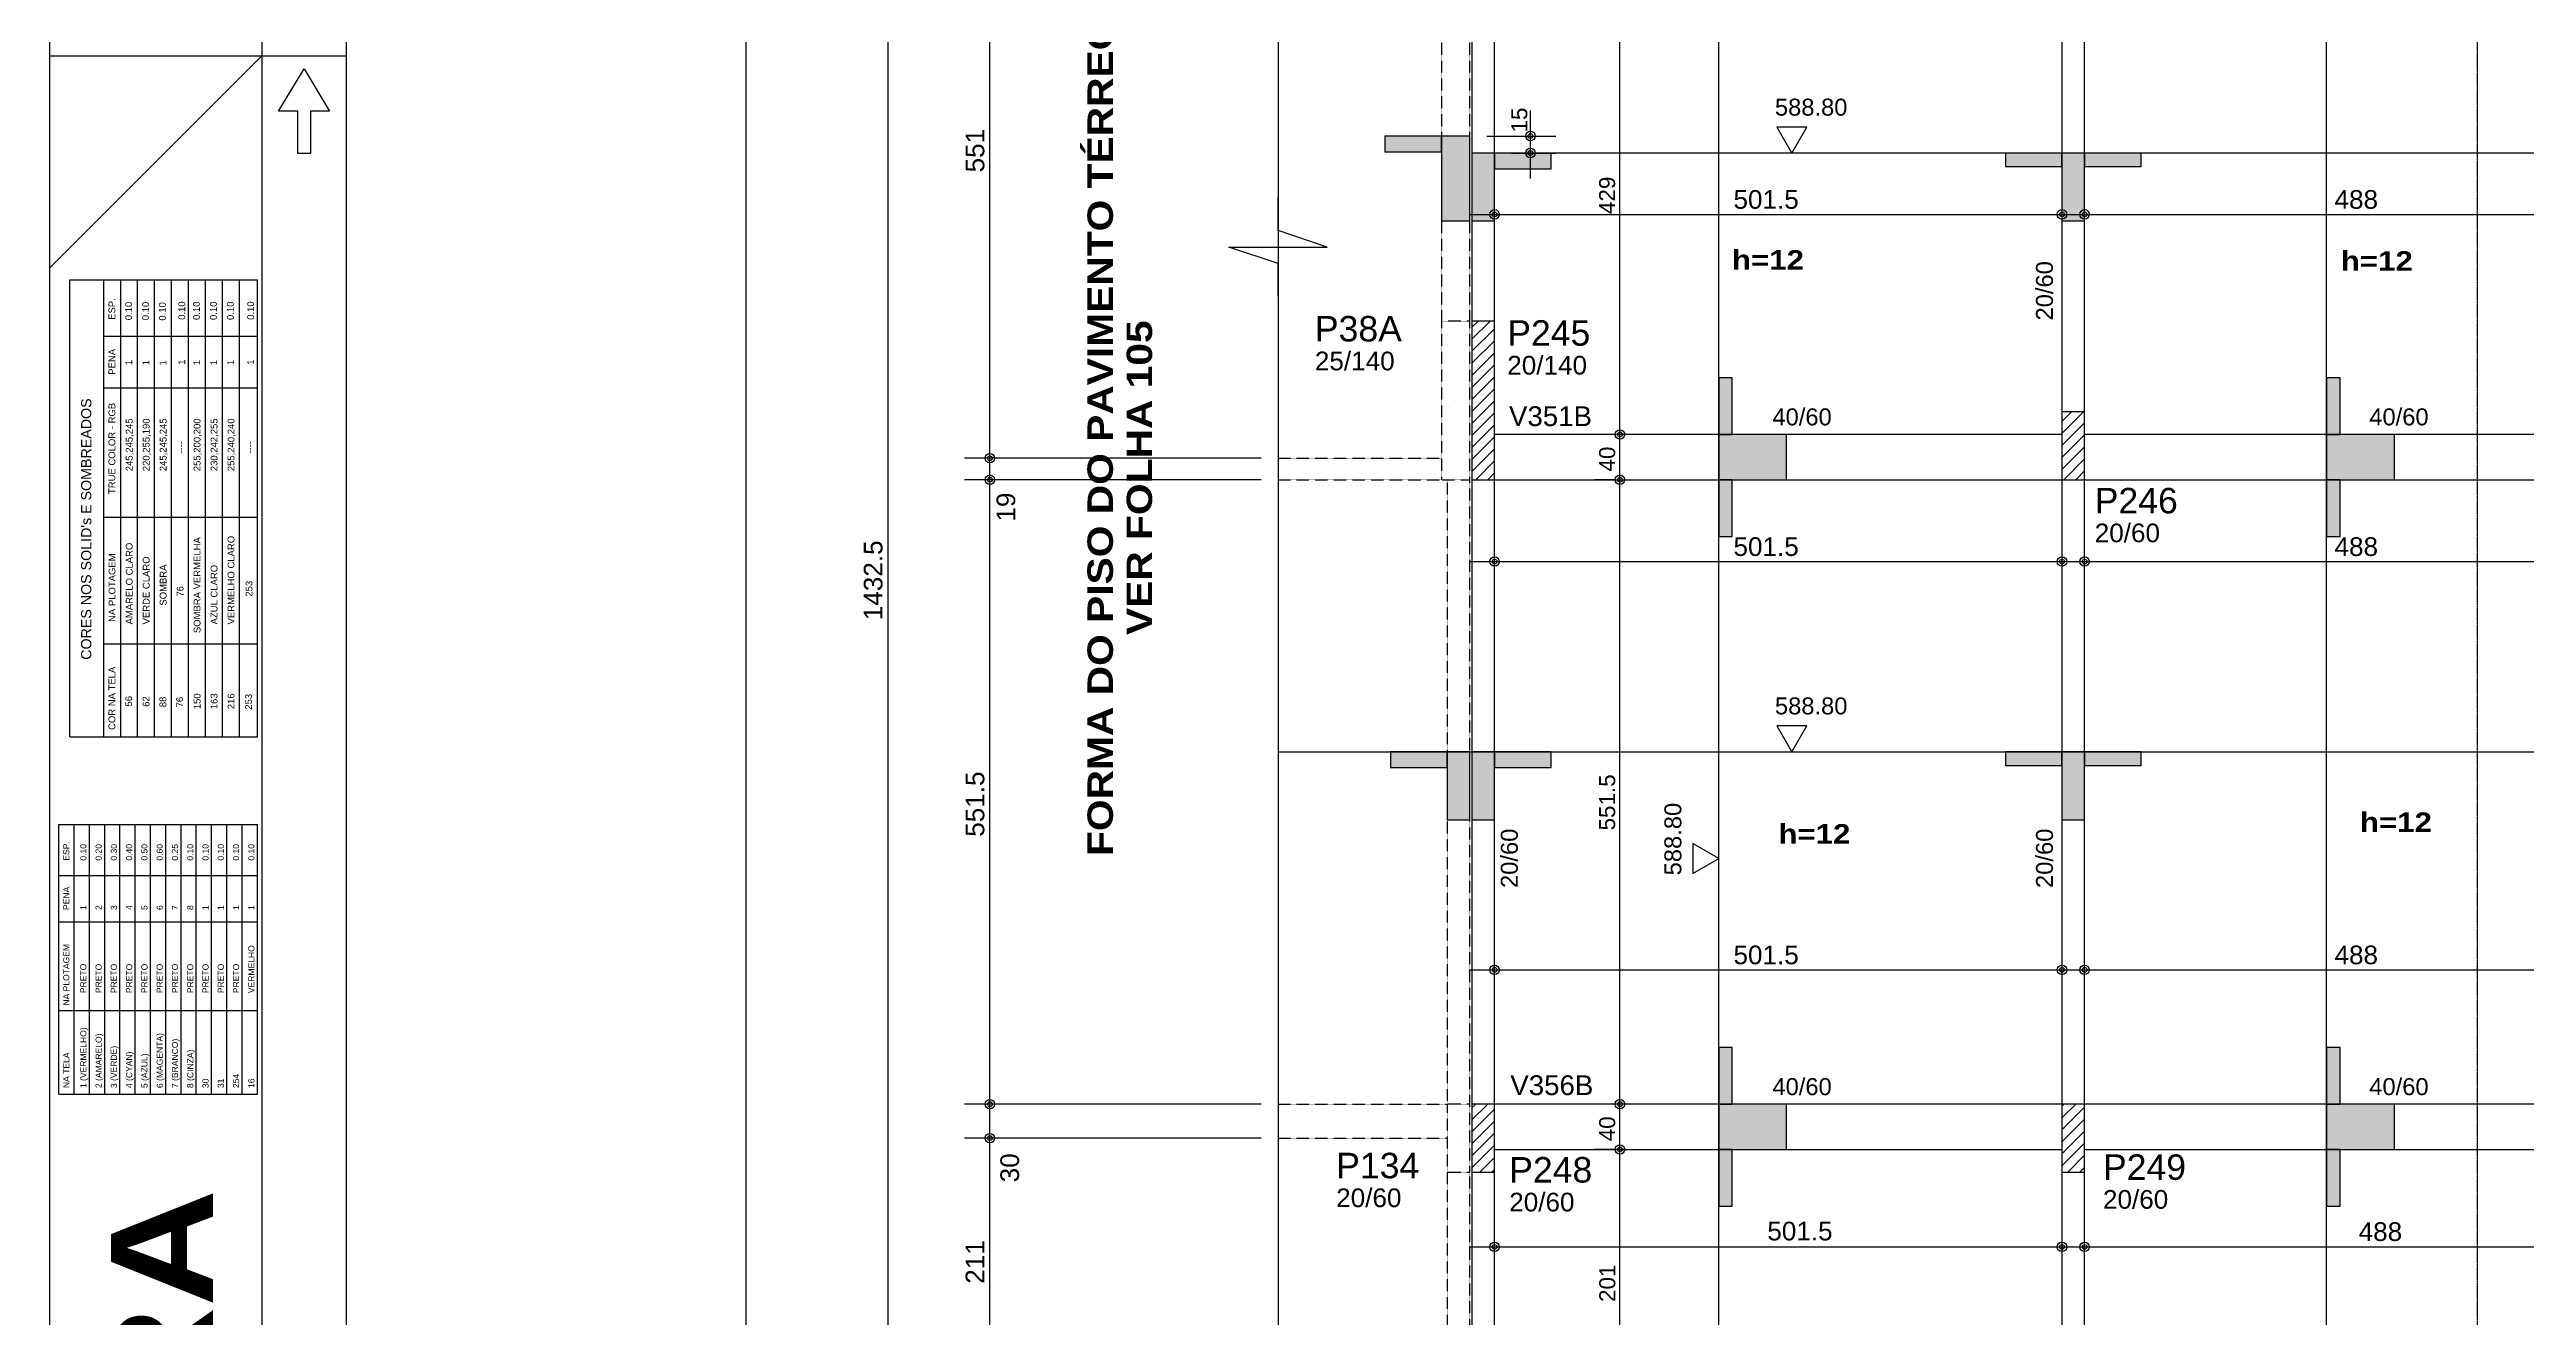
# Model space of a CAD drawing. Extents: x 0 to 13080, y 0 to 6750.
# Drawn here: x 0 to 2189, y 1136 to 2256 of the extents above; entities that cross this region are included whole.
import ezdxf

# ---------------------------------------------------------------- set-up
doc = ezdxf.new("R2010")
doc.units = 0
doc.header["$MEASUREMENT"] = 0
for name, pattern in [('ESTILO_TQS_0002', [0.4, 0.1, -0.3]), ('ESTILO_TQS_0006', [0.3, 0.2, -0.1]), ('ESTILO_TQS_0007', [2.1, 1.5, -0.2, 0.2, -0.2])]:
    doc.linetypes.add(name, pattern=pattern)
for name, color, linetype in [('MTH-179', 1, 'CONTINUOUS'), ('MTH-201', 4, 'CONTINUOUS'), ('MTH-202', 1, 'CONTINUOUS'), ('MTH-224', 4, 'CONTINUOUS'), ('MTH-230', 1, 'CONTINUOUS'), ('MTH-COTAS7', 31, 'CONTINUOUS'), ('MTH-DIM-PILAR', 3, 'CONTINUOUS'), ('MTH-DIM-VIGA', 3, 'CONTINUOUS'), ('MTH-EIXO-214', 4, 'CONTINUOUS'), ('MTH-FACE-VIGA', 7, 'CONTINUOUS'), ('MTH-HACHURA-PILAR', 1, 'CONTINUOUS'), ('MTH-LINHA-SEÇÃO', 16, 'CONTINUOUS'), ('MTH-MARGEM', 5, 'CONTINUOUS'), ('MTH-PILAR-MORRE', 5, 'CONTINUOUS'), ('MTH-SIMB_COTA', 3, 'CONTINUOUS'), ('MTH-SOMBRA21', 150, 'CONTINUOUS'), ('MTH-TIT1-VIGA', 5, 'CONTINUOUS'), ('MTH-TXT', 4, 'CONTINUOUS'), ('MTH-TXT-NEGRITO', 5, 'CONTINUOUS'), ('MTH-TXT-NOTAS', 3, 'CONTINUOUS'), ('MTH-VIGA-INVERTIDA', 7, 'ESTILO_TQS_0002')]:
    doc.layers.add(name, color=color, linetype=linetype)
doc.styles.add('TQS_ARIAL', font='arial.ttf')
doc.styles.add('TQS_ARIAL_BLACK', font='ariblk.ttf')

msp = doc.modelspace()

# ---------------------------------------------------------------- linework, layer by layer
at = {"layer": 'MTH-179', "linetype": 'Continuous'}
for p, q in [((0, 6750), (0, 0)), ((187.500011, 6750), (187.500011, 0)), ((0, 2250), (262.5, 2250)), ((0, 2062.499989), (187.500011, 2250))]:
    msp.add_line(p, q, dxfattribs=at)
msp.add_lwpolyline([(225, 2238.75), (247.5, 2201.25), (230.625, 2201.25), (230.625, 2163.75), (219.375, 2163.75), (219.375, 2201.25), (202.5, 2201.25), (225, 2238.75)], dxfattribs=at)
at = {"layer": 'MTH-201', "linetype": 'ESTILO_TQS_0006'}
for p, q in [((1242.777913, 1945.732026), (1242.777913, 1945.732026)), ((1242.777913, 1945.731992), (1242.777913, 1945.731992)), ((1245.277913, 1294.232026), (1245.277913, 1294.232026)), ((1245.277913, 1294.231992), (1245.277913, 1294.231992))]:
    msp.add_line(p, q, dxfattribs=at)
for points in [[(1230.277913, 1875.732026), (1255.277913, 1875.732026), (1255.277913, 2015.732026), (1230.277913, 2015.732026), (1230.277913, 1875.732026)], [(1235.277913, 1264.232026), (1255.277913, 1264.232026), (1255.277913, 1324.232026), (1235.277913, 1324.232026), (1235.277913, 1264.232026)]]:
    msp.add_lwpolyline(points, dxfattribs=at)
at = {"layer": 'MTH-224', "linetype": 'Continuous'}
for points in [[(1526.800733, 2187.22771), (1540.050238, 2164.280005), (1553.298425, 2187.22771), (1526.800733, 2187.22771)], [(1526.800733, 1658.422405), (1540.050238, 1635.4747), (1553.298425, 1658.422405), (1526.800733, 1658.422405)], [(1452.402444, 1528.052992), (1475.350149, 1541.302497), (1452.402444, 1554.550684), (1452.402444, 1528.052992)]]:
    msp.add_lwpolyline(points, dxfattribs=at)
at = {"layer": 'MTH-230', "linetype": 'Continuous'}
for p, q in [((1085.922182, 3154.426855), (1085.922182, 676.769884)), ((17.876127, 2052.385372), (183.750006, 2052.385372)), ((47.876127, 2002.482027), (183.750006, 2002.482027)), ((47.876127, 1957.025187), (183.750006, 1957.025187)), ((47.876127, 1842.582971), (183.750006, 1842.582971)), ((47.876127, 1730.844438), (183.750006, 1730.844438)), ((17.876127, 1648.735901), (183.750006, 1648.735901)), ((8.250006, 1571.225843), (183.750006, 1571.225843)), ((8.250006, 1526.312832), (183.750006, 1526.312832)), ((8.250006, 1485.401676), (183.750006, 1485.401676)), ((8.250006, 1406.95348), (183.750006, 1406.95348)), ((8.250006, 1333.055797), (183.750006, 1333.055797))]:
    msp.add_line(p, q, dxfattribs=at)
for points in [[(1085.922182, 2037.719038), (1085.922182, 2066.716099), (1042.426674, 2081.214546), (1129.417687, 2081.214546), (1085.922182, 2095.713076), (1085.922182, 2124.710053)], [(17.876127, 1648.735901), (17.876127, 2052.385372)], [(47.876127, 1648.735901), (47.876127, 2052.385372)], [(62.876127, 1648.735901), (62.876127, 2052.385372)], [(77.876127, 1648.735901), (77.876127, 2052.385372)], [(92.876127, 1648.735901), (92.876127, 2052.385372)], [(107.876127, 1648.735901), (107.876127, 2052.385372)], [(122.876127, 1648.735901), (122.876127, 2052.385372)], [(137.876127, 1648.735901), (137.876127, 2052.385372)], [(152.876127, 1648.735901), (152.876127, 2052.385372)], [(167.876127, 1648.735901), (167.876127, 2052.385372)], [(183.750006, 1648.735901), (183.750006, 2052.385372)], [(8.250006, 1333.055797), (8.250006, 1571.225843)], [(21.750006, 1333.055797), (21.750006, 1571.225843)], [(35.250006, 1333.055797), (35.250006, 1571.225843)], [(48.750006, 1333.055797), (48.750006, 1571.225843)], [(62.250006, 1333.055797), (62.250006, 1571.225843)], [(75.750006, 1333.055797), (75.750006, 1571.225843)], [(89.250006, 1333.055797), (89.250006, 1571.225843)], [(102.750006, 1333.055797), (102.750006, 1571.225843)], [(116.250006, 1333.055797), (116.250006, 1571.225843)], [(129.750006, 1333.055797), (129.750006, 1571.225843)], [(143.250006, 1333.055797), (143.250006, 1571.225843)], [(156.750006, 1333.055797), (156.750006, 1571.225843)], [(170.250006, 1333.055797), (170.250006, 1571.225843)], [(183.750006, 1333.055797), (183.750006, 1571.225843)]]:
    msp.add_lwpolyline(points, dxfattribs=at)
at = {"layer": 'MTH-COTAS7', "linetype": 'Continuous'}
for p, q in [((615.831091, 719.641307), (615.831091, 6143.366403)), ((741.17219, 1060.73199), (741.17219, 2538.23199)), ((831.17219, 1872.231991), (831.17219, 2468.231991)), ((1388.0615, 1893.232026), (1388.0615, 2367.232025)), ((1308.934115, 2141.780005), (1308.934115, 2201.780005)), ((1270.277913, 2179.280005), (1331.434115, 2179.280005)), ((1292.277913, 2164.280005), (1331.434115, 2164.280005)), ((1798.777913, 2112.414581), (1798.777913, 2132.576713)), ((1254.777913, 2110.076713), (1801.277913, 2110.076713)), ((1776.277913, 2110.076713), (2309.277913, 2110.076713)), ((1388.0615, 1853.232026), (1388.0615, 1938.232026)), ((831.17219, 1853.232025), (831.17219, 1917.231991)), ((1405.672796, 1915.732026), (1365.5615, 1915.732026)), ((1406.454664, 1915.732026), (1365.5615, 1915.732026)), ((1070.922182, 1894.731991), (808.67219, 1894.731991)), ((1070.922182, 1894.731991), (808.67219, 1894.731991)), ((831.17219, 1301.732027), (831.17219, 1898.232025)), ((1388.0615, 1301.732026), (1388.0615, 1898.232026)), ((1070.922182, 1875.732025), (808.67219, 1875.732025)), ((1070.922182, 1875.732025), (808.67219, 1875.732025)), ((1383.273434, 1875.732026), (1365.5615, 1875.732026)), ((1383.273434, 1875.732026), (1365.5615, 1875.732026)), ((1798.777913, 1805.79375), (1798.777913, 1825.955882)), ((1254.777913, 1803.455882), (1801.277913, 1803.455882)), ((1776.277913, 1803.455882), (2309.277913, 1803.455882)), ((1798.777913, 1445.194894), (1798.777913, 1465.357026)), ((1254.777913, 1442.857026), (1801.277913, 1442.857026)), ((1776.277913, 1442.857026), (2309.277913, 1442.857026)), ((831.17219, 1271.732027), (831.17219, 1346.732027)), ((1388.0615, 1261.732026), (1388.0615, 1346.732026)), ((1070.922182, 1324.232027), (808.67219, 1324.232027)), ((1070.922182, 1324.232027), (808.67219, 1324.232027)), ((831.17219, 1060.73199), (831.17219, 1316.732027)), ((1392.114423, 1324.232026), (1365.5615, 1324.232026)), ((1392.114423, 1324.232026), (1365.5615, 1324.232026)), ((1070.922182, 1294.232027), (808.67219, 1294.232027)), ((1070.922182, 1294.232027), (808.67219, 1294.232027)), ((1388.0615, 1060.73199), (1388.0615, 1306.732026)), ((1392.249467, 1284.232026), (1365.5615, 1284.232026)), ((1393.405311, 1284.232026), (1365.5615, 1284.232026)), ((1798.777913, 1200.532046), (1798.777913, 1220.694178)), ((1254.777913, 1198.194178), (1801.277913, 1198.194178)), ((1776.277913, 1198.194178), (2309.277913, 1198.194178))]:
    msp.add_line(p, q, dxfattribs=at)
at = {"layer": 'MTH-EIXO-214', "linetype": 'ESTILO_TQS_0007'}
msp.add_line((2145.777243, 6386.749862), (2145.777243, 488.1738), dxfattribs=at)
at = {"layer": 'MTH-FACE-VIGA', "linetype": 'Continuous'}
for points in [[(1257.277913, 2344.732025), (1257.277913, 2015.732026)], [(1277.277913, 2015.732026), (1277.277913, 2344.732025)], [(1778.777913, 2345.232026), (1778.777913, 1935.732026)], [(1798.777913, 1935.732026), (1798.777913, 2345.232026)], [(1778.777913, 1915.732026), (1277.277913, 1915.732026)], [(2286.777913, 1915.732026), (1798.777913, 1915.732026)], [(1257.277913, 1875.732026), (1257.277913, 1324.232026)], [(1277.277913, 1875.732026), (1778.777913, 1875.732026)], [(1277.277913, 1324.232026), (1277.277913, 1875.732026)], [(1778.777913, 1875.732026), (1778.777913, 1324.232026)], [(1798.777913, 1324.232026), (1798.777913, 1875.732026)], [(1798.777913, 1875.732026), (2286.777913, 1875.732026)], [(1778.777913, 1324.232026), (1277.277913, 1324.232026)], [(2286.777913, 1324.232026), (1798.777913, 1324.232026)], [(1277.277913, 1284.232026), (1778.777913, 1284.232026)], [(1798.777913, 1284.232026), (2286.777913, 1284.232026)], [(1257.277913, 1264.232026), (1257.277913, 785.051554)], [(1277.277913, 785.227556), (1277.277913, 1264.232026)], [(1778.777913, 1264.232026), (1778.777913, 790.465067)], [(1798.777913, 790.673944), (1798.777913, 1264.232026)]]:
    msp.add_lwpolyline(points, dxfattribs=at)
at = {"layer": 'MTH-HACHURA-PILAR', "linetype": 'Continuous'}
for p, q in [((1257.277913, 1999.740034), (1273.269906, 2015.732026)), ((1257.277913, 2010.346635), (1262.663304, 2015.732026)), ((1257.277913, 1989.133432), (1277.277913, 2009.133432)), ((1257.277913, 1978.52683), (1277.277913, 1998.52683)), ((1257.277913, 1967.920228), (1277.277913, 1987.920228)), ((1257.277913, 1957.313627), (1277.277913, 1977.313627)), ((1257.277913, 1946.707025), (1277.277913, 1966.707025)), ((1257.277913, 1936.100423), (1277.277913, 1956.100423)), ((1257.277913, 1925.493822), (1277.277913, 1945.493822)), ((1257.277913, 1914.88722), (1277.277913, 1934.88722)), ((1778.777913, 1916.663736), (1797.846204, 1935.732026)), ((1778.777913, 1927.270337), (1787.239602, 1935.732026)), ((1257.277913, 1904.280618), (1277.277913, 1924.280618)), ((1257.277913, 1893.674016), (1277.277913, 1913.674016)), ((1778.777913, 1906.057134), (1798.777913, 1926.057134)), ((1778.777913, 1895.450532), (1798.777913, 1915.450532)), ((1778.777913, 1884.843931), (1798.777913, 1904.843931)), ((1257.277913, 1883.067415), (1277.277913, 1903.067415)), ((1260.549127, 1875.732026), (1277.277913, 1892.460813)), ((1780.272611, 1875.732026), (1798.777913, 1894.237329)), ((1790.879213, 1875.732026), (1798.777913, 1883.630727)), ((1271.155728, 1875.732026), (1277.277913, 1881.854211)), ((1257.277913, 1310.310922), (1271.199018, 1324.232026)), ((1257.277913, 1320.917524), (1260.592416, 1324.232026)), ((1257.277913, 1299.70432), (1277.277913, 1319.70432)), ((1778.777913, 1312.087438), (1790.922502, 1324.232026)), ((1778.777913, 1322.69404), (1780.3159, 1324.232026)), ((1778.777913, 1301.480836), (1798.777913, 1321.480836)), ((1257.277913, 1289.097719), (1277.277913, 1309.097719)), ((1257.277913, 1278.491117), (1277.277913, 1298.491117)), ((1778.777913, 1290.874234), (1798.777913, 1310.874234)), ((1778.777913, 1280.267633), (1798.777913, 1300.267633)), ((1257.277913, 1267.884515), (1277.277913, 1287.884515)), ((1264.232026, 1264.232026), (1277.277913, 1277.277913)), ((1778.777913, 1269.661031), (1798.777913, 1289.661031)), ((1783.955511, 1264.232026), (1798.777913, 1279.054429)), ((1274.838628, 1264.232026), (1277.277913, 1266.671312)), ((1794.562112, 1264.232026), (1798.777913, 1268.447828))]:
    msp.add_line(p, q, dxfattribs=at)
at = {"layer": 'MTH-LINHA-SEÇÃO', "linetype": 'Continuous'}
for p, q in [((1475.350149, 751.831756), (1475.350149, 3734.714724)), ((2012.55811, 757.404633), (2012.55811, 3734.714724)), ((3023.777243, 2164.280005), (1257.277913, 2164.280005)), ((1085.922182, 1635.4747), (8679.052692, 1635.4747))]:
    msp.add_line(p, q, dxfattribs=at)
for points in [[(1230.277913, 2179.280005), (1180.277913, 2179.280005), (1180.277913, 2165.280005), (1230.277913, 2165.280005), (1230.277913, 2179.280005)], [(1255.277913, 2179.280005), (1230.277913, 2179.280005), (1230.277913, 2104.280005), (1255.277913, 2104.280005), (1255.277913, 2179.280005)], [(1277.277913, 2164.280005), (1257.277913, 2164.280005), (1257.277913, 2104.280005), (1277.277913, 2104.280005), (1277.277913, 2164.280005)], [(1327.277913, 2164.280005), (1277.277913, 2164.280005), (1277.277913, 2150.280005), (1327.277913, 2150.280005), (1327.277913, 2164.280005)], [(1778.777913, 2152.280005), (1778.777913, 2164.280005), (1728.777913, 2164.280005), (1728.777913, 2152.280005), (1778.777913, 2152.280005)], [(1798.777913, 2164.280005), (1778.777913, 2164.280005), (1778.777913, 2104.280005), (1798.777913, 2104.280005), (1798.777913, 2164.280005)], [(1848.777913, 2152.280005), (1848.777913, 2164.280005), (1798.777913, 2164.280005), (1798.777913, 2152.280005), (1848.777913, 2152.280005)], [(1487.350149, 1965.732064), (1475.350149, 1965.732064), (1475.350149, 1915.732064), (1487.350149, 1915.732064), (1487.350149, 1965.732064)], [(2024.55811, 1965.732026), (2012.55811, 1965.732026), (2012.55811, 1915.732026), (2024.55811, 1915.732026), (2024.55811, 1965.732026)], [(1475.350149, 1915.732064), (1475.350149, 1875.732064), (1535.350149, 1875.732064), (1535.350149, 1915.732064), (1475.350149, 1915.732064)], [(2012.55811, 1915.732026), (2012.55811, 1875.732064), (2072.55811, 1875.732064), (2072.55811, 1915.732026), (2012.55811, 1915.732026)], [(1487.350149, 1875.732064), (1475.350149, 1875.732064), (1475.350149, 1825.732064), (1487.350149, 1825.732064), (1487.350149, 1875.732064)], [(2024.55811, 1875.732064), (2012.55811, 1875.732064), (2012.55811, 1825.732064), (2024.55811, 1825.732064), (2024.55811, 1875.732064)], [(1235.277913, 1635.4747), (1185.277913, 1635.4747), (1185.277913, 1621.4747), (1235.277913, 1621.4747), (1235.277913, 1635.4747)], [(1255.277913, 1635.4747), (1235.277913, 1635.4747), (1235.277913, 1575.4747), (1255.277913, 1575.4747), (1255.277913, 1635.4747)], [(1277.277913, 1635.4747), (1257.277913, 1635.4747), (1257.277913, 1575.4747), (1277.277913, 1575.4747), (1277.277913, 1635.4747)], [(1327.277913, 1635.4747), (1277.277913, 1635.4747), (1277.277913, 1621.4747), (1327.277913, 1621.4747), (1327.277913, 1635.4747)], [(1778.777913, 1623.4747), (1778.777913, 1635.4747), (1728.777913, 1635.4747), (1728.777913, 1623.4747), (1778.777913, 1623.4747)], [(1798.777913, 1635.4747), (1778.777913, 1635.4747), (1778.777913, 1575.4747), (1798.777913, 1575.4747), (1798.777913, 1635.4747)], [(1848.777913, 1623.4747), (1848.777913, 1635.4747), (1798.777913, 1635.4747), (1798.777913, 1623.4747), (1848.777913, 1623.4747)], [(1487.350149, 1374.232064), (1475.350149, 1374.232064), (1475.350149, 1324.232064), (1487.350149, 1324.232064), (1487.350149, 1374.232064)], [(2024.55811, 1374.232064), (2012.55811, 1374.232064), (2012.55811, 1324.232064), (2024.55811, 1324.232064), (2024.55811, 1374.232064)], [(1475.350149, 1324.232064), (1475.350149, 1284.232026), (1535.350149, 1284.232026), (1535.350149, 1324.232064), (1475.350149, 1324.232064)], [(2012.55811, 1324.232064), (2012.55811, 1284.232026), (2072.55811, 1284.232026), (2072.55811, 1324.232064), (2012.55811, 1324.232064)], [(1487.350149, 1284.232026), (1475.350149, 1284.232026), (1475.350149, 1234.232026), (1487.350149, 1234.232026), (1487.350149, 1284.232026)], [(2024.55811, 1284.232026), (2012.55811, 1284.232026), (2012.55811, 1234.232026), (2024.55811, 1234.232026), (2024.55811, 1284.232026)]]:
    msp.add_lwpolyline(points, dxfattribs=at)
at = {"layer": 'MTH-MARGEM', "linetype": 'Continuous'}
msp.add_line((262.5, 74.999931), (262.5, 6675), dxfattribs=at)
at = {"layer": 'MTH-PILAR-MORRE', "linetype": 'Continuous'}
for points in [[(1257.277913, 1875.732026), (1277.277913, 1875.732026), (1277.277913, 2015.732026), (1257.277913, 2015.732026), (1257.277913, 1875.732026)], [(1778.777913, 1875.732026), (1798.777913, 1875.732026), (1798.777913, 1935.732026), (1778.777913, 1935.732026), (1778.777913, 1875.732026)], [(1257.277913, 1264.232026), (1277.277913, 1264.232026), (1277.277913, 1324.232026), (1257.277913, 1324.232026), (1257.277913, 1264.232026)], [(1778.777913, 1264.232026), (1798.777913, 1264.232026), (1798.777913, 1324.232026), (1778.777913, 1324.232026), (1778.777913, 1264.232026)]]:
    msp.add_lwpolyline(points, dxfattribs=at)
at = {"layer": 'MTH-SIMB_COTA', "linetype": 'Continuous'}
for centre, radius in [((1308.934115, 2179.280005), 4.200001), ((1308.934115, 2164.280005), 4.200001), ((1308.934115, 2179.280005), 2.1), ((1308.934115, 2164.280005), 2.1), ((1277.277913, 2110.076713), 4.200001), ((1277.277913, 2110.076713), 2.1), ((1778.777913, 2110.076713), 4.200001), ((1778.777913, 2110.076713), 2.1), ((1798.777913, 2110.076713), 4.200001), ((1798.777913, 2110.076713), 2.1), ((1388.0615, 1915.732026), 4.200001), ((1388.0615, 1915.732026), 4.200001), ((1388.0615, 1915.732026), 2.1), ((1388.0615, 1915.732026), 2.1), ((831.17219, 1894.731991), 4.200001), ((831.17219, 1894.731991), 4.200001), ((831.17219, 1894.731991), 2.1), ((831.17219, 1894.731991), 2.1), ((831.17219, 1875.732025), 4.200001), ((831.17219, 1875.732025), 4.200001), ((831.17219, 1875.732025), 2.1), ((831.17219, 1875.732025), 2.1), ((1388.0615, 1875.732026), 4.200001), ((1388.0615, 1875.732026), 4.200001), ((1388.0615, 1875.732026), 2.1), ((1388.0615, 1875.732026), 2.1), ((1277.277913, 1803.455882), 4.200001), ((1277.277913, 1803.455882), 2.1), ((1778.777913, 1803.455882), 4.200001), ((1778.777913, 1803.455882), 2.1), ((1798.777913, 1803.455882), 4.200001), ((1798.777913, 1803.455882), 2.1), ((1277.277913, 1442.857026), 4.200001), ((1277.277913, 1442.857026), 2.1), ((1778.777913, 1442.857026), 4.200001), ((1778.777913, 1442.857026), 2.1), ((1798.777913, 1442.857026), 4.200001), ((1798.777913, 1442.857026), 2.1), ((831.17219, 1324.232027), 4.200001), ((831.17219, 1324.232027), 4.200001), ((831.17219, 1324.232027), 2.1), ((831.17219, 1324.232027), 2.1), ((1388.0615, 1324.232026), 4.200001), ((1388.0615, 1324.232026), 4.200001), ((1388.0615, 1324.232026), 2.1), ((1388.0615, 1324.232026), 2.1), ((831.17219, 1294.232027), 4.200001), ((831.17219, 1294.232027), 4.200001), ((831.17219, 1294.232027), 2.1), ((831.17219, 1294.232027), 2.1), ((1388.0615, 1284.232026), 4.200001), ((1388.0615, 1284.232026), 4.200001), ((1388.0615, 1284.232026), 2.1), ((1388.0615, 1284.232026), 2.1), ((1277.277913, 1198.194178), 4.200001), ((1277.277913, 1198.194178), 2.1), ((1778.777913, 1198.194178), 4.200001), ((1778.777913, 1198.194178), 2.1), ((1798.777913, 1198.194178), 4.200001), ((1798.777913, 1198.194178), 2.1)]:
    msp.add_circle(centre, radius, dxfattribs=at)
at = {"layer": 'MTH-SOMBRA21', "linetype": 'Continuous'}
for points in [[(1230.277913, 2179.280005), (1180.277913, 2179.280005), (1180.277913, 2165.280005)], [(1230.277913, 2179.280005), (1180.277913, 2165.280005), (1230.277913, 2165.280005)], [(1255.277913, 2179.280005), (1230.277913, 2179.280005), (1230.277913, 2104.280005)], [(1255.277913, 2179.280005), (1230.277913, 2104.280005), (1255.277913, 2104.280005)], [(1230.277913, 2179.280005), (1230.277913, 2165.280005), (1230.277913, 2179.280005)], [(1255.277913, 2179.280005), (1255.277913, 2104.280005), (1255.277913, 2179.280005)], [(1277.277913, 2164.280005), (1257.277913, 2164.280005), (1257.277913, 2104.280005)], [(1277.277913, 2164.280005), (1257.277913, 2104.280005), (1277.277913, 2104.280005)], [(1327.277913, 2164.280005), (1277.277913, 2164.280005), (1277.277913, 2150.280005)], [(1327.277913, 2164.280005), (1277.277913, 2150.280005), (1327.277913, 2150.280005)], [(1277.277913, 2164.280005), (1277.277913, 2104.280005), (1277.277913, 2164.280005)], [(1327.277913, 2164.280005), (1327.277913, 2150.280005), (1327.277913, 2164.280005)], [(1778.777913, 2152.280005), (1778.777913, 2164.280005), (1728.777913, 2164.280005)], [(1778.777913, 2152.280005), (1728.777913, 2164.280005), (1728.777913, 2152.280005)], [(1778.777913, 2152.280005), (1728.777913, 2152.280005), (1778.777913, 2152.280005)], [(1798.777913, 2164.280005), (1778.777913, 2164.280005), (1778.777913, 2104.280005)], [(1798.777913, 2164.280005), (1778.777913, 2104.280005), (1798.777913, 2104.280005)], [(1848.777913, 2152.280005), (1848.777913, 2164.280005), (1798.777913, 2164.280005)], [(1848.777913, 2152.280005), (1798.777913, 2164.280005), (1798.777913, 2152.280005)], [(1798.777913, 2164.280005), (1798.777913, 2104.280005), (1798.777913, 2164.280005)], [(1848.777913, 2152.280005), (1798.777913, 2152.280005), (1848.777913, 2152.280005)], [(1487.350149, 1965.732064), (1475.350149, 1965.732064), (1475.350149, 1915.732064)], [(1487.350149, 1965.732064), (1475.350149, 1915.732064), (1487.350149, 1915.732064)], [(1487.350149, 1965.732064), (1487.350149, 1915.732064), (1487.350149, 1965.732064)], [(2024.55811, 1965.732026), (2012.55811, 1965.732026), (2012.55811, 1915.732026)], [(2024.55811, 1965.732026), (2012.55811, 1915.732026), (2024.55811, 1915.732026)], [(2024.55811, 1965.732026), (2024.55811, 1915.732026), (2024.55811, 1965.732026)], [(1475.350149, 1915.732064), (1475.350149, 1875.732064), (1535.350149, 1875.732064)], [(1475.350149, 1915.732064), (1535.350149, 1875.732064), (1535.350149, 1915.732064)], [(1475.350149, 1915.732064), (1535.350149, 1915.732064), (1475.350149, 1915.732064)], [(2012.55811, 1915.732026), (2012.55811, 1875.732064), (2072.55811, 1875.732064)], [(2012.55811, 1915.732026), (2072.55811, 1875.732064), (2072.55811, 1915.732026)], [(2012.55811, 1915.732026), (2072.55811, 1915.732026), (2012.55811, 1915.732026)], [(1487.350149, 1875.732064), (1475.350149, 1875.732064), (1475.350149, 1825.732064)], [(1487.350149, 1875.732064), (1475.350149, 1825.732064), (1487.350149, 1825.732064)], [(1487.350149, 1875.732064), (1487.350149, 1825.732064), (1487.350149, 1875.732064)], [(2024.55811, 1875.732064), (2012.55811, 1875.732064), (2012.55811, 1825.732064)], [(2024.55811, 1875.732064), (2012.55811, 1825.732064), (2024.55811, 1825.732064)], [(2024.55811, 1875.732064), (2024.55811, 1825.732064), (2024.55811, 1875.732064)], [(1235.277913, 1635.4747), (1185.277913, 1635.4747), (1185.277913, 1621.4747)], [(1235.277913, 1635.4747), (1185.277913, 1621.4747), (1235.277913, 1621.4747)], [(1255.277913, 1635.4747), (1235.277913, 1635.4747), (1235.277913, 1575.4747)], [(1255.277913, 1635.4747), (1235.277913, 1575.4747), (1255.277913, 1575.4747)], [(1235.277913, 1635.4747), (1235.277913, 1621.4747), (1235.277913, 1635.4747)], [(1255.277913, 1635.4747), (1255.277913, 1575.4747), (1255.277913, 1635.4747)], [(1277.277913, 1635.4747), (1257.277913, 1635.4747), (1257.277913, 1575.4747)], [(1277.277913, 1635.4747), (1257.277913, 1575.4747), (1277.277913, 1575.4747)], [(1327.277913, 1635.4747), (1277.277913, 1635.4747), (1277.277913, 1621.4747)], [(1327.277913, 1635.4747), (1277.277913, 1621.4747), (1327.277913, 1621.4747)], [(1277.277913, 1635.4747), (1277.277913, 1575.4747), (1277.277913, 1635.4747)], [(1327.277913, 1635.4747), (1327.277913, 1621.4747), (1327.277913, 1635.4747)], [(1778.777913, 1623.4747), (1778.777913, 1635.4747), (1728.777913, 1635.4747)], [(1778.777913, 1623.4747), (1728.777913, 1635.4747), (1728.777913, 1623.4747)], [(1778.777913, 1623.4747), (1728.777913, 1623.4747), (1778.777913, 1623.4747)], [(1798.777913, 1635.4747), (1778.777913, 1635.4747), (1778.777913, 1575.4747)], [(1798.777913, 1635.4747), (1778.777913, 1575.4747), (1798.777913, 1575.4747)], [(1848.777913, 1623.4747), (1848.777913, 1635.4747), (1798.777913, 1635.4747)], [(1848.777913, 1623.4747), (1798.777913, 1635.4747), (1798.777913, 1623.4747)], [(1798.777913, 1635.4747), (1798.777913, 1575.4747), (1798.777913, 1635.4747)], [(1848.777913, 1623.4747), (1798.777913, 1623.4747), (1848.777913, 1623.4747)], [(1487.350149, 1374.232064), (1475.350149, 1374.232064), (1475.350149, 1324.232064)], [(1487.350149, 1374.232064), (1475.350149, 1324.232064), (1487.350149, 1324.232064)], [(1487.350149, 1374.232064), (1487.350149, 1324.232064), (1487.350149, 1374.232064)], [(2024.55811, 1374.232064), (2012.55811, 1374.232064), (2012.55811, 1324.232064)], [(2024.55811, 1374.232064), (2012.55811, 1324.232064), (2024.55811, 1324.232064)], [(2024.55811, 1374.232064), (2024.55811, 1324.232064), (2024.55811, 1374.232064)], [(1475.350149, 1324.232064), (1475.350149, 1284.232026), (1535.350149, 1284.232026)], [(1475.350149, 1324.232064), (1535.350149, 1284.232026), (1535.350149, 1324.232064)], [(1475.350149, 1324.232064), (1535.350149, 1324.232064), (1475.350149, 1324.232064)], [(2012.55811, 1324.232064), (2012.55811, 1284.232026), (2072.55811, 1284.232026)], [(2012.55811, 1324.232064), (2072.55811, 1284.232026), (2072.55811, 1324.232064)], [(2012.55811, 1324.232064), (2072.55811, 1324.232064), (2012.55811, 1324.232064)], [(1487.350149, 1284.232026), (1475.350149, 1284.232026), (1475.350149, 1234.232026)], [(1487.350149, 1284.232026), (1475.350149, 1234.232026), (1487.350149, 1234.232026)], [(1487.350149, 1284.232026), (1487.350149, 1234.232026), (1487.350149, 1284.232026)], [(2024.55811, 1284.232026), (2012.55811, 1284.232026), (2012.55811, 1234.232026)], [(2024.55811, 1284.232026), (2012.55811, 1234.232026), (2024.55811, 1234.232026)], [(2024.55811, 1284.232026), (2024.55811, 1234.232026), (2024.55811, 1284.232026)]]:
    msp.add_solid(points, dxfattribs=at)
at = {"layer": 'MTH-VIGA-INVERTIDA', "linetype": 'ESTILO_TQS_0006'}
for p, q in [((1085.922182, 1894.731991), (1230.277913, 1894.731991)), ((1085.922182, 1875.732025), (1230.277913, 1875.732025)), ((1085.922182, 1324.232027), (1235.277913, 1324.232027)), ((1085.922182, 1294.232027), (1235.277913, 1294.232027))]:
    msp.add_line(p, q, dxfattribs=at)
for points in [[(1230.277913, 2344.732025), (1230.277913, 2015.732026)], [(1255.277913, 2015.732026), (1255.277913, 2344.732025)], [(1235.277913, 1875.732026), (1235.277913, 1324.232027)], [(1255.277913, 1324.232026), (1255.277913, 1875.732026)], [(1235.277913, 1264.232026), (1235.277913, 784.783993)], [(1255.277913, 785.003727), (1255.277913, 1264.232026)]]:
    msp.add_lwpolyline(points, dxfattribs=at)

# ---------------------------------------------------------------- texts
at = {"layer": 'MTH-202', "linetype": 'Continuous', "style": 'TQS_ARIAL'}
for s, p in [('P245', (1288.469883, 1994.119255)), ('P246', (1807.722555, 1846.004709)), ('P248', (1290.217494, 1255.015936)), ('P249', (1815.010599, 1257.386967))]:
    msp.add_text(s, height=22.5, dxfattribs=at).set_placement(p)
at = {"layer": 'MTH-230', "linetype": 'Continuous', "style": 'TQS_ARIAL'}
for s, height, p in [('ESP.', 6, (58.105909, 2016.949676)), ('0.10', 6, (72.927417, 2016.556332)), ('0.10', 6, (87.86782, 2016.59209)), ('0.10', 6, (102.748625, 2016.234505)), ('0.10', 6, (119.894137, 2016.949676)), ('0.10', 6, (132.874971, 2016.80545)), ('0.10', 6, (147.874971, 2016.80545)), ('0.10', 6, (162.874971, 2016.80545)), ('0.10', 6, (180.768015, 2016.949676)), ('PENA', 6, (58.105909, 1968.477713)), ('1', 6, (73.058532, 1976.950927)), ('1', 6, (88.225405, 1976.736375)), ('1', 6, (103.225405, 1976.61718)), ('1', 6, (119.894137, 1977.213156)), ('1', 6, (133.019198, 1976.924704)), ('1', 6, (148.019198, 1976.924704)), ('1', 6, (163.019198, 1976.924704)), ('1', 6, (180.768015, 1977.213156)), ("CORES NOS SOLID's E SOMBREADOS", 9, (36.917006, 1716.723679)), ('TRUE COLOR - RGB', 6, (58.105909, 1863.07372)), ('245,245,245', 6, (73.426125, 1883.255371)), ('220,255,190', 6, (88.426125, 1883.255371)), ('245,245,245', 6, (103.426125, 1883.255371)), ('255,200,200', 6, (133.426125, 1883.255371)), ('230,242,255', 6, (148.426125, 1883.255371)), ('255,240,240', 6, (163.426125, 1883.255371)), ('----', 6, (119.127621, 1898.574962)), ('----', 6, (180.0015, 1898.574962)), ('AMARELO CLARO', 6, (73.426125, 1747.93008)), ('SOMBRA VERMELHA', 6, (133.426125, 1740.253965)), ('VERMELHO CLARO', 6, (163.426125, 1747.93008)), ('NA PLOTAGEM', 6, (58.243902, 1750.137697)), ('VERDE CLARO', 6, (88.426125, 1747.93008)), ('SOMBRA', 6, (103.426125, 1764.551173)), ('AZUL CLARO', 6, (148.426125, 1747.93008)), ('76', 6, (118.426125, 1772.47947)), ('253', 6, (179.300004, 1772.47947)), ('COR NA TELA', 6, (58.105909, 1654.735901)), ('150', 6, (133.451876, 1673.054519)), ('163', 6, (148.451876, 1673.054519)), ('216', 6, (163.451876, 1673.054519)), ('253', 6, (178.848366, 1672.62386)), ('56', 6, (72.874971, 1675.425686)), ('62', 6, (88.30765, 1675.137234)), ('88', 6, (103.163424, 1674.848781)), ('76', 6, (117.974487, 1674.632692)), ('ESP.', 5.4, (17.45681, 1539.333716)), ('0.10', 5.4, (32.566214, 1539.333716)), ('0.20', 5.4, (46.066214, 1539.333716)), ('0.30', 5.4, (59.566214, 1539.333716)), ('0.40', 5.4, (73.066214, 1539.333716)), ('0.50', 5.4, (86.566214, 1539.333716)), ('0.60', 5.4, (100.066214, 1539.333716)), ('0.25', 5.4, (113.566214, 1539.333716)), ('0.10', 5.4, (127.066214, 1539.333716)), ('0.10', 5.4, (140.566214, 1539.333716)), ('0.10', 5.4, (154.066214, 1539.333716)), ('0.10', 5.4, (167.566214, 1539.333716)), ('0.10', 5.4, (181.066214, 1539.333716)), ('PENA', 5.4, (17.45681, 1495.70895)), ('1', 5.4, (32.566214, 1495.70895)), ('2', 5.4, (46.066214, 1495.70895)), ('3', 5.4, (59.566214, 1495.70895)), ('4', 5.4, (73.066214, 1495.70895)), ('5', 5.4, (86.566214, 1495.70895)), ('6', 5.4, (100.066214, 1495.70895)), ('7', 5.4, (113.566214, 1495.70895)), ('8', 5.4, (127.066214, 1495.70895)), ('1', 5.4, (140.566214, 1495.70895)), ('1', 5.4, (154.066214, 1495.70895)), ('1', 5.4, (167.566214, 1495.70895)), ('1', 5.4, (181.066214, 1495.70895)), ('NA PLOTAGEM', 5.4, (17.45681, 1411.291959)), ('PRETO', 5.4, (32.566214, 1422.307182)), ('PRETO', 5.4, (46.066214, 1422.307182)), ('PRETO', 5.4, (59.566214, 1422.307182)), ('PRETO', 5.4, (73.066214, 1422.307182)), ('PRETO', 5.4, (86.566214, 1422.307182)), ('PRETO', 5.4, (100.066214, 1422.307182)), ('PRETO', 5.4, (113.566214, 1422.307182)), ('PRETO', 5.4, (127.066214, 1422.307182)), ('PRETO', 5.4, (140.566214, 1422.307182)), ('PRETO', 5.4, (154.066214, 1422.307182)), ('PRETO', 5.4, (167.566214, 1422.307182)), ('VERMELHO', 5.4, (181.066214, 1422.307182)), ('1 (VERMELHO)', 5.4, (32.566214, 1338.455797)), ('2 (AMARELO)', 5.4, (46.066214, 1338.455797)), ('6 (MAGENTA)', 5.4, (100.066214, 1338.455797)), ('7 (BRANCO)', 5.4, (113.566214, 1338.455797)), ('NA TELA', 5.4, (17.45681, 1338.455797)), ('3 (VERDE)', 5.4, (59.566214, 1338.455797)), ('4 (CYAN)', 5.4, (73.066214, 1338.455797)), ('5 (AZUL)', 5.4, (86.566214, 1338.455797)), ('8 (CINZA)', 5.4, (127.066214, 1338.455797)), ('30', 5.4, (140.566214, 1338.455797)), ('31', 5.4, (154.066214, 1338.455797)), ('254', 5.4, (167.566214, 1338.455797)), ('16', 5.4, (181.066214, 1338.455797))]:
    msp.add_text(s, height=height, rotation=90, dxfattribs=at).set_placement(p)
at = {"layer": 'MTH-COTAS7', "linetype": 'Continuous', "style": 'TQS_ARIAL'}
for s, height, p in [('15', 14.175, (1306.151611, 2182.393648)), ('551', 16.5, (826.22219, 2147.131991)), ('429', 14.175, (1383.809, 2110.387026)), ('40', 14.175, (1383.809, 1882.974526)), ('19', 16.5, (853.555004, 1838.729719)), ('1432.5', 16.5, (736.22219, 1751.63199)), ('551.5', 16.5, (826.22219, 1560.382026)), ('551.5', 14.175, (1383.809, 1565.962026)), ('40', 14.175, (1383.809, 1291.474526)), ('30', 16.5, (856.916086, 1255.193543)), ('211', 16.5, (826.22219, 1165.632008)), ('201', 14.175, (1383.962199, 1149.562251))]:
    msp.add_text(s, height=height, rotation=90, dxfattribs=at).set_placement(p)
for s, p in [('501.5', (1488.427913, 2115.026713)), ('488', (2019.677913, 2115.026713)), ('501.5', (1488.427913, 1808.405882)), ('488', (2019.677913, 1808.405882)), ('501.5', (1488.427913, 1447.807026)), ('488', (2019.677913, 1447.807026)), ('501.5', (1518.340869, 1203.901414)), ('488', (2041.002183, 1203.432135))]:
    msp.add_text(s, height=16.5, dxfattribs=at).set_placement(p)
at = {"layer": 'MTH-DIM-PILAR', "linetype": 'Continuous', "style": 'TQS_ARIAL'}
for s, p in [('20/140', (1288.469883, 1968.619255)), ('20/60', (1807.722555, 1820.504709)), ('20/60', (1815.010599, 1231.886967)), ('20/60', (1290.217494, 1229.515936))]:
    msp.add_text(s, height=16.5, dxfattribs=at).set_placement(p)
at = {"layer": 'MTH-DIM-VIGA', "linetype": 'Continuous', "style": 'TQS_ARIAL'}
for p in [(1770.777913, 2016.357697), (1297.777913, 1515.156788), (1770.777913, 1515.156788)]:
    msp.add_text('20/60', height=15, rotation=90, dxfattribs=at).set_placement(p)
for p in [(1522.831634, 1923.732026), (2050.389513, 1923.731989), (1522.831634, 1332.232026), (2050.389513, 1332.232026)]:
    msp.add_text('40/60', height=15, dxfattribs=at).set_placement(p)
at = {"layer": 'MTH-TIT1-VIGA', "linetype": 'Continuous', "style": 'TQS_ARIAL'}
msp.add_text('V351B', height=17.5, rotation=360, dxfattribs=at).set_placement((1289.980112, 1923.114435))
msp.add_text('V356B', height=17.5, dxfattribs=at).set_placement((1291.152913, 1332.232026))
at = {"layer": 'MTH-TXT', "linetype": 'Continuous', "style": 'TQS_ARIAL'}
for p in [(1525.050238, 2197.280005), (1525.050238, 1668.4747)]:
    msp.add_text('588.80', height=15, dxfattribs=at).set_placement(p)
msp.add_text('588.80', height=15, rotation=90, dxfattribs=at).set_placement((1442.350149, 1526.302497))
at = {"layer": 'MTH-TXT-NEGRITO', "linetype": 'Continuous', "style": 'TQS_ARIAL_BLACK'}
for s, height, p in [('FORMA DO PISO DO PAVIMENTO TÉRREO (SETOR-A)', 22.5, (939.91292, 1543.427688)), ('VER FOLHA 105', 22.5, (974.534022, 1738.580114)), ('ESTRUTURA', 90, (144.408671, 361.908659))]:
    msp.add_text(s, height=height, rotation=90, dxfattribs=at).set_placement(p)
for p in [(1487.068226, 2061.256183), (2025.200502, 2060.330178), (2042.111344, 1564.634911), (1528.103782, 1554.314925)]:
    msp.add_text('h=12', height=17.25, dxfattribs=at).set_placement(p)
at = {"layer": 'MTH-TXT-NOTAS', "linetype": 'Continuous', "style": 'TQS_ARIAL'}
for s, height, p in [('P38A', 22.5, (1118.440353, 1997.846606)), ('25/140', 16.5, (1118.440353, 1972.346606)), ('P134', 22.5, (1137.270565, 1258.783102)), ('20/60', 16.5, (1137.270565, 1233.283102))]:
    msp.add_text(s, height=height, dxfattribs=at).set_placement(p)

doc.saveas('drawing.dxf')
